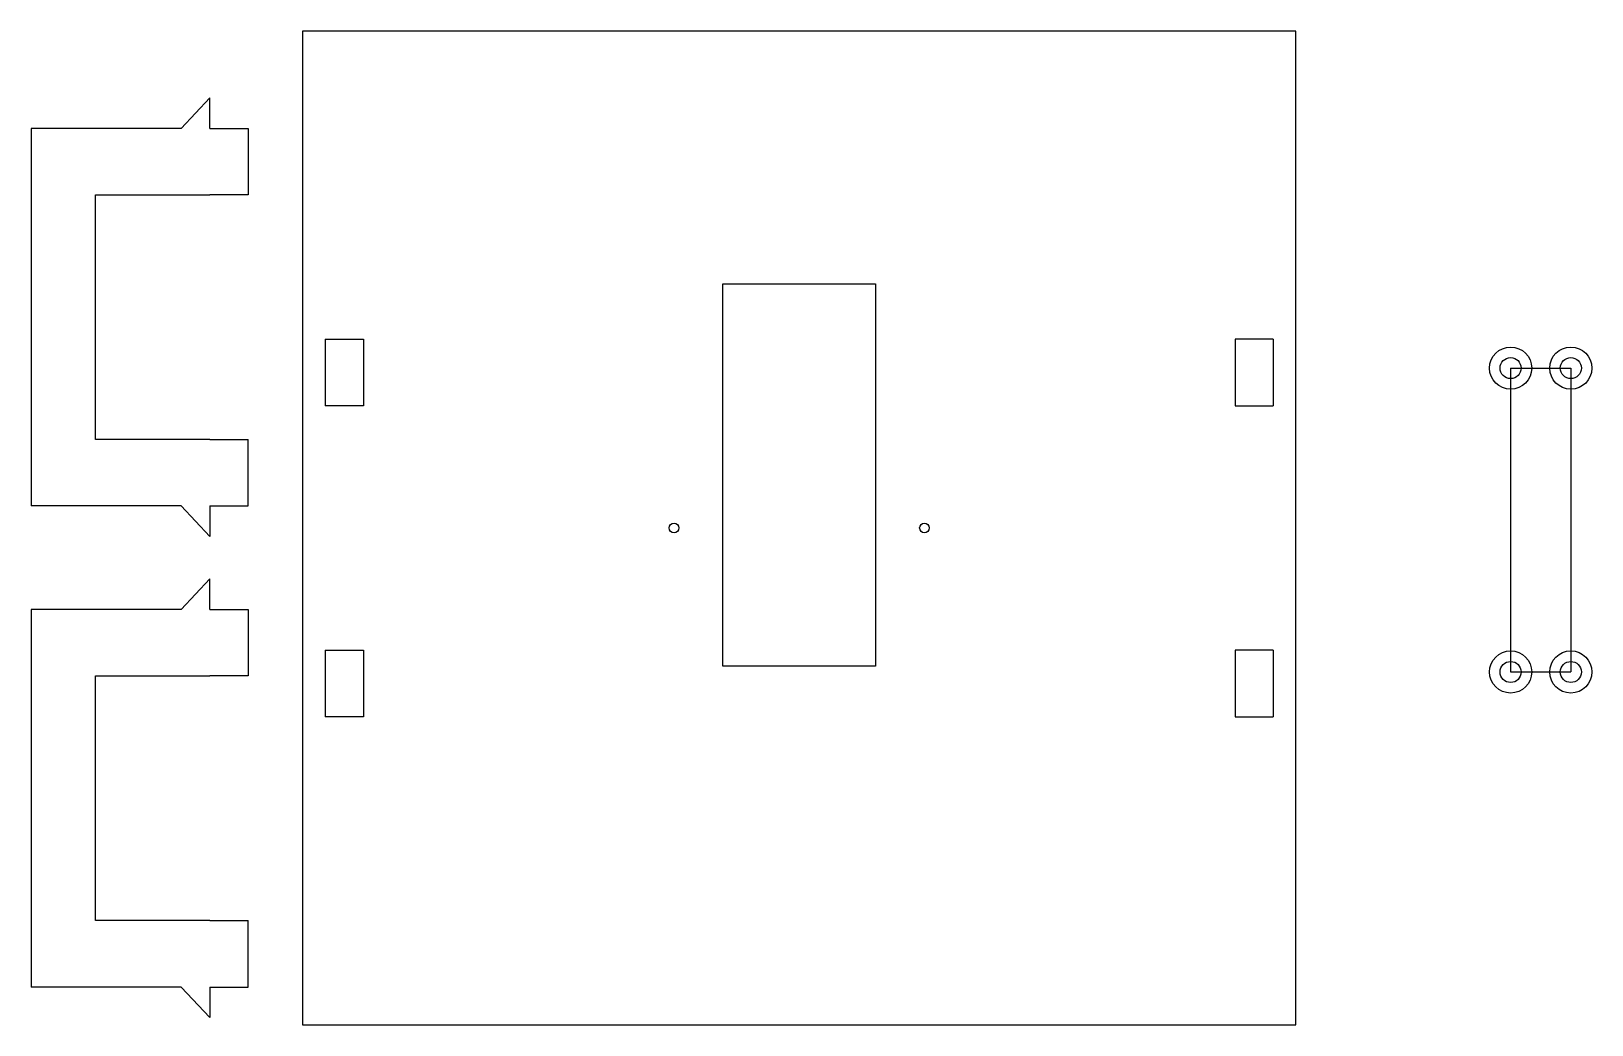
# Model space of a CAD drawing. Header units: inches. Extents: x 0.5 to 10.7, y 0.2 to 6.7.
import ezdxf

# ---------------------------------------------------------------- set-up
doc = ezdxf.new("R2010")
doc.units = ezdxf.units.IN
doc.header["$MEASUREMENT"] = 0
for name, color, linetype in [('inside', 90, 'Continuous'), ('outside', 170, 'Continuous'), ('score', 10, 'Continuous')]:
    doc.layers.add(name, color=color, linetype=linetype)

msp = doc.modelspace()

# ---------------------------------------------------------------- linework, layer by layer
for p, q in [((10.177, 4.484), (10.571, 4.484)), ((10.177, 4.484), (10.177, 2.496)), ((10.571, 4.484), (10.571, 2.496)), ((10.177, 2.496), (10.571, 2.496))]:
    msp.add_line(p, q)
for centre, radius in [((10.177, 4.484), 0.138), ((10.571, 4.484), 0.138), ((10.571, 4.484), 0.138), ((10.177, 4.484), 0.0689), ((10.571, 4.484), 0.0689), ((10.177, 2.496), 0.138), ((10.177, 2.496), 0.0689), ((10.571, 2.496), 0.138), ((10.571, 2.496), 0.0689)]:
    msp.add_circle(centre, radius)
at = {"layer": 'inside'}
for p, q in [((5.021, 2.535), (5.021, 5.035)), ((5.021, 5.035), (6.021, 5.035)), ((6.021, 5.035), (6.021, 2.535)), ((2.419, 4.673), (2.669, 4.673)), ((2.419, 4.673), (2.419, 4.238)), ((2.669, 4.673), (2.669, 4.238)), ((8.624, 4.673), (8.374, 4.673)), ((8.374, 4.673), (8.374, 4.238)), ((8.624, 4.673), (8.624, 4.238)), ((2.669, 4.238), (2.419, 4.238)), ((8.374, 4.238), (8.624, 4.238)), ((2.419, 2.638), (2.669, 2.638)), ((2.419, 2.638), (2.419, 2.203)), ((2.669, 2.638), (2.669, 2.203)), ((8.624, 2.638), (8.374, 2.638)), ((8.374, 2.638), (8.374, 2.203)), ((8.624, 2.638), (8.624, 2.203)), ((6.021, 2.535), (5.021, 2.535)), ((2.669, 2.203), (2.419, 2.203)), ((8.374, 2.203), (8.624, 2.203))]:
    msp.add_line(p, q, dxfattribs=at)
at = {"layer": 'outside'}
for p, q in [((2.271, 6.688), (2.271, 0.188)), ((8.771, 6.688), (2.271, 6.688)), ((8.771, 0.188), (8.771, 6.688)), ((1.665, 6.252), (1.477, 6.052)), ((1.665, 6.052), (1.665, 6.252)), ((1.477, 6.052), (0.495, 6.052)), ((0.495, 6.052), (0.495, 3.582)), ((1.665, 6.052), (1.915, 6.052)), ((1.915, 6.052), (1.915, 5.617)), ((0.915, 4.017), (0.915, 5.617)), ((0.915, 5.617), (1.665, 5.617)), ((1.915, 5.617), (1.665, 5.617)), ((1.665, 4.017), (0.915, 4.017)), ((1.665, 4.017), (1.915, 4.017)), ((1.915, 3.582), (1.915, 4.017)), ((1.477, 3.582), (0.495, 3.582)), ((1.665, 3.382), (1.477, 3.582)), ((1.665, 3.582), (1.915, 3.582)), ((1.665, 3.582), (1.665, 3.382)), ((1.665, 3.105), (1.477, 2.905)), ((1.665, 2.905), (1.665, 3.105)), ((1.477, 2.905), (0.495, 2.905)), ((0.495, 2.905), (0.495, 0.435)), ((1.665, 2.905), (1.915, 2.905)), ((1.915, 2.905), (1.915, 2.47)), ((0.915, 0.87), (0.915, 2.47)), ((0.915, 2.47), (1.665, 2.47)), ((1.915, 2.47), (1.665, 2.47)), ((1.665, 0.87), (0.915, 0.87)), ((1.665, 0.87), (1.915, 0.87)), ((1.915, 0.435), (1.915, 0.87)), ((1.477, 0.435), (0.495, 0.435)), ((1.665, 0.235), (1.477, 0.435)), ((1.665, 0.435), (1.915, 0.435)), ((1.665, 0.435), (1.665, 0.235)), ((2.271, 0.188), (8.771, 0.188))]:
    msp.add_line(p, q, dxfattribs=at)
at = {"layer": 'score'}
for centre in [(4.702, 3.438), (6.341, 3.438)]:
    msp.add_circle(centre, 0.0314, dxfattribs=at)

doc.saveas('drawing.dxf')
